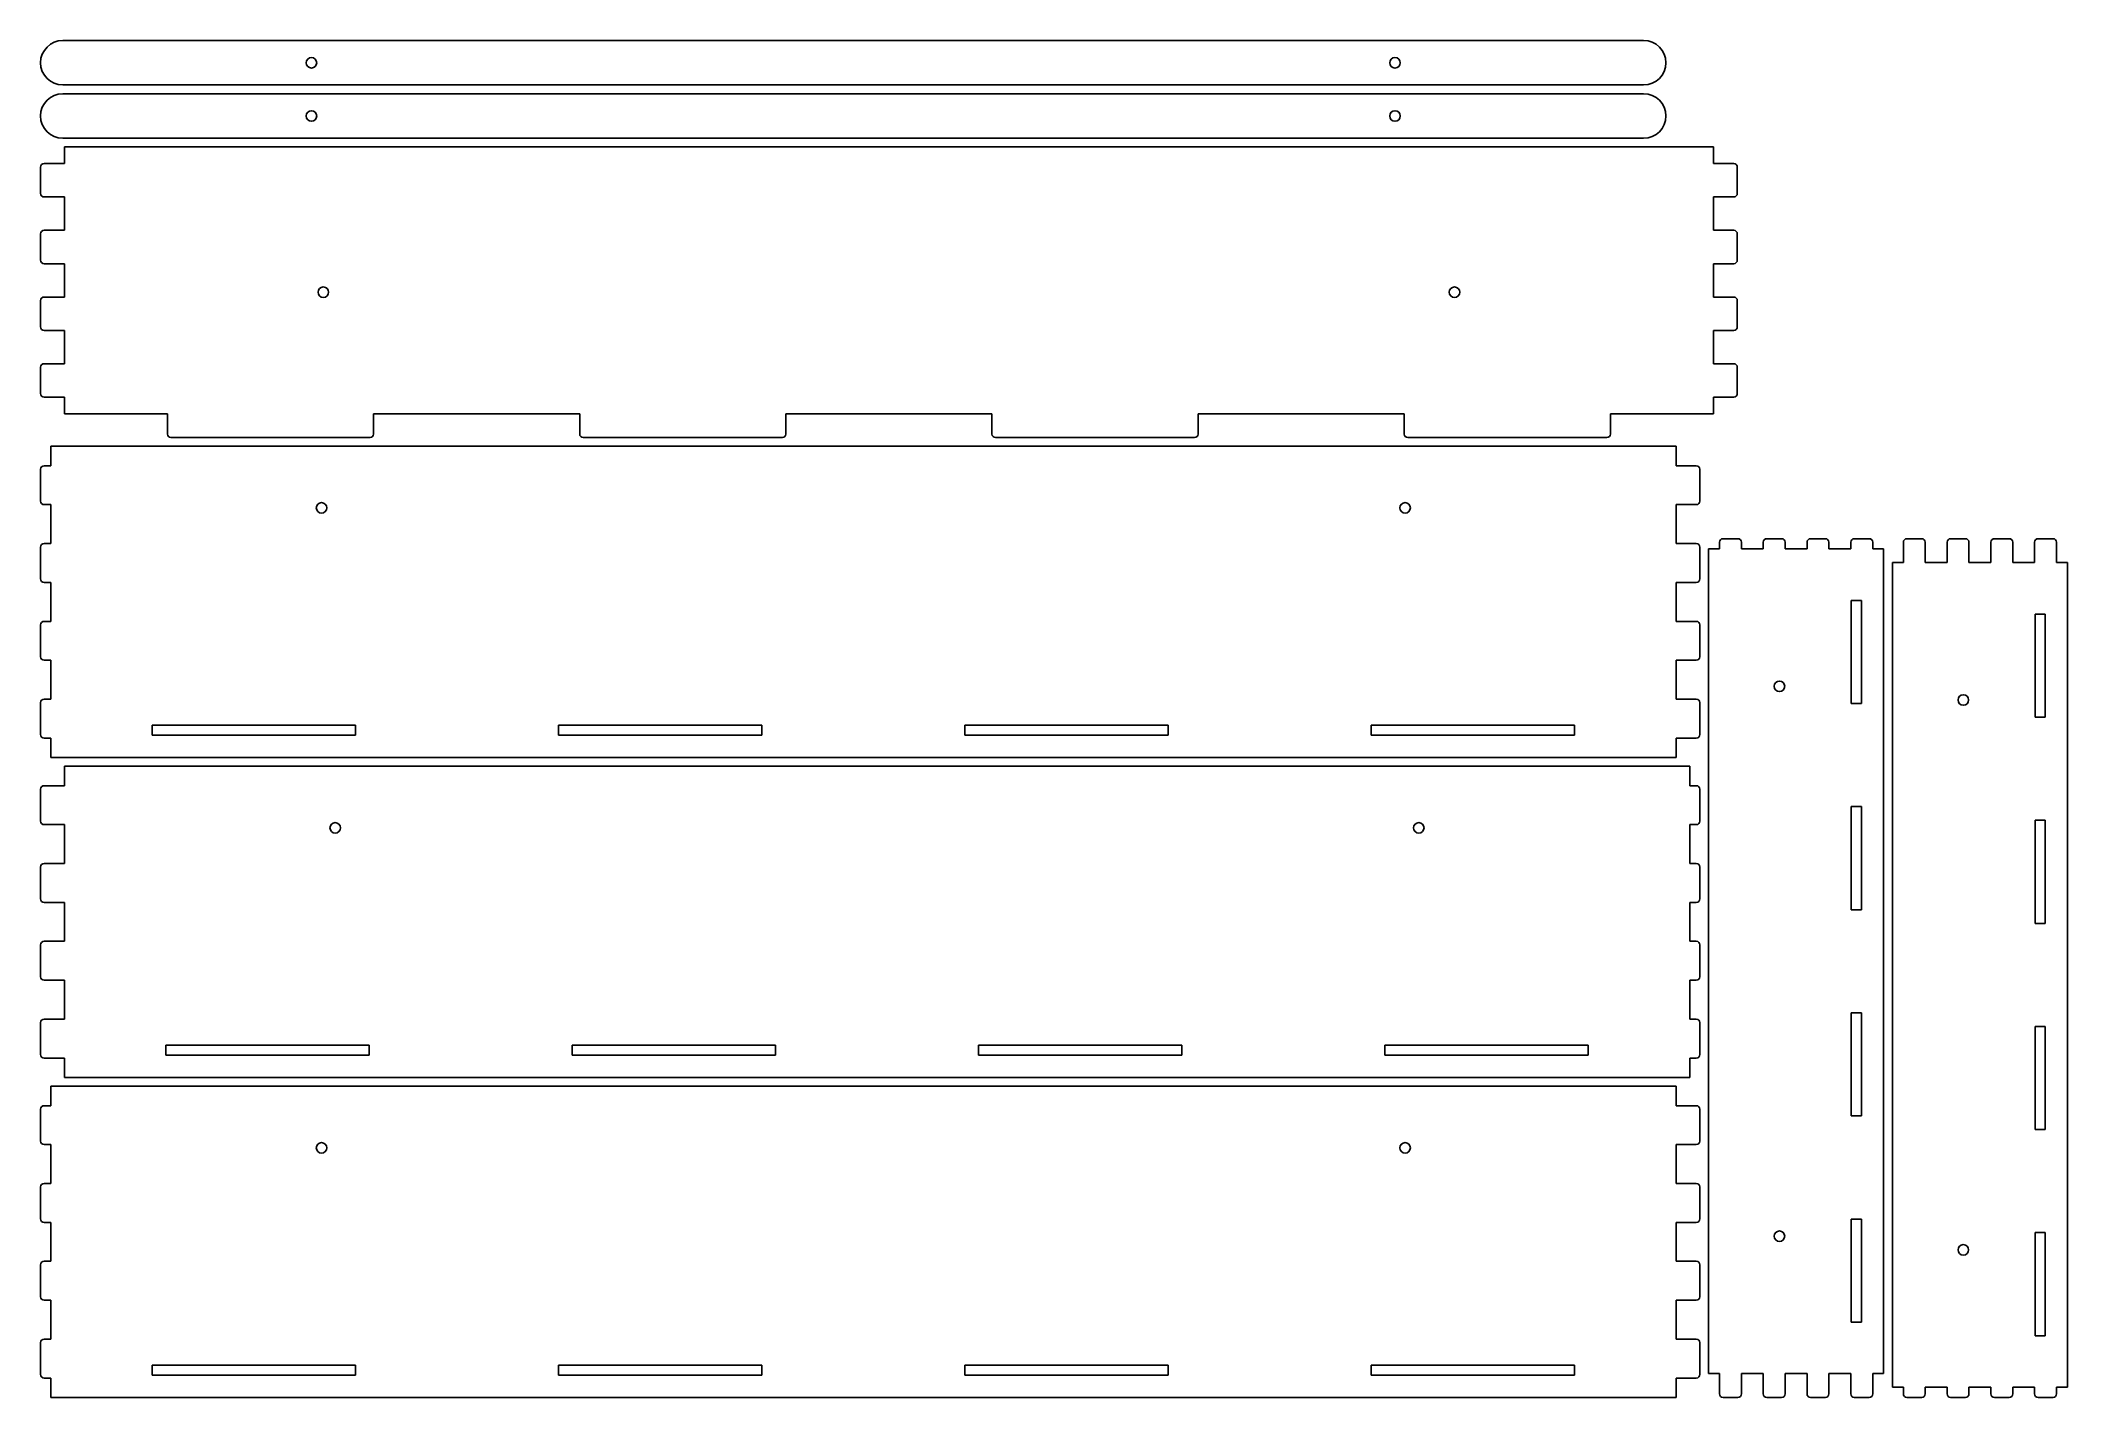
# Model space of a CAD drawing. Header units: millimetres. Extents: x 0 to 1158, y 0 to 775.
import ezdxf

# ---------------------------------------------------------------- set-up
doc = ezdxf.new("R2010")
doc.units = ezdxf.units.MM
doc.layers.add('SheetCutProfiles', color=7, linetype='CONTINUOUS')

msp = doc.modelspace()

# ---------------------------------------------------------------- linework, layer by layer
at = {"layer": 'SheetCutProfiles'}
for p, q in [((12.7, 775.2), (915.7, 775.2)), ((12.7, 749.8), (915.7, 749.8)), ((915.7, 744.8), (12.7, 744.8)), ((915.7, 719.4), (12.7, 719.4)), ((13.6, 714.4), (13.6, 704.875)), ((955.6, 714.4), (13.6, 714.4)), ((955.6, 714.4), (955.6, 704.875)), ((0, 702.875), (0, 687.825)), ((2, 704.875), (13.6, 704.875)), ((967.2, 704.875), (955.6, 704.875)), ((969.2, 702.875), (969.2, 687.825)), ((13.6, 685.825), (2, 685.825)), ((13.6, 685.825), (13.6, 666.775)), ((955.6, 685.825), (967.2, 685.825)), ((955.6, 685.825), (955.6, 666.775)), ((0, 664.775), (0, 649.725)), ((2, 666.775), (13.6, 666.775)), ((967.2, 666.775), (955.6, 666.775)), ((969.2, 664.775), (969.2, 649.725)), ((13.6, 647.725), (2, 647.725)), ((13.6, 647.725), (13.6, 628.675)), ((955.6, 647.725), (967.2, 647.725)), ((955.6, 647.725), (955.6, 628.675)), ((0, 626.675), (0, 611.625)), ((2, 628.675), (13.6, 628.675)), ((967.2, 628.675), (955.6, 628.675)), ((969.2, 626.675), (969.2, 611.625)), ((13.6, 609.625), (2, 609.625)), ((13.6, 609.625), (13.6, 590.575)), ((955.6, 609.625), (967.2, 609.625)), ((955.6, 609.625), (955.6, 590.575)), ((2, 590.575), (13.6, 590.575)), ((967.2, 590.575), (955.6, 590.575)), ((0, 588.575), (0, 573.525)), ((969.2, 588.575), (969.2, 573.525)), ((13.6, 571.525), (2, 571.525)), ((13.6, 571.525), (13.6, 562)), ((955.6, 571.525), (967.2, 571.525)), ((955.6, 571.525), (955.6, 562)), ((72.475, 562), (13.6, 562)), ((72.475, 562), (72.475, 550.4)), ((307.975, 562), (190.225, 562)), ((190.225, 550.4), (190.225, 562)), ((307.975, 562), (307.975, 550.4)), ((543.475, 562), (425.725, 562)), ((425.725, 550.4), (425.725, 562)), ((543.475, 562), (543.475, 550.4)), ((778.975, 562), (661.225, 562)), ((661.225, 550.4), (661.225, 562)), ((778.975, 562), (778.975, 550.4)), ((955.6, 562), (896.725, 562)), ((896.725, 550.4), (896.725, 562)), ((188.225, 548.4), (74.475, 548.4)), ((423.725, 548.4), (309.975, 548.4)), ((659.225, 548.4), (545.475, 548.4)), ((894.725, 548.4), (780.975, 548.4)), ((5.8, 543.4), (934.2, 543.4)), ((5.8, 532.2875), (5.8, 543.4)), ((934.2, 532.2875), (934.2, 543.4)), ((0, 512.0625), (0, 530.2875)), ((5.8, 532.2875), (2, 532.2875)), ((934.2, 532.2875), (945.8, 532.2875)), ((947.8, 512.0625), (947.8, 530.2875)), ((2, 510.0625), (5.8, 510.0625)), ((5.8, 487.8375), (5.8, 510.0625)), ((934.2, 487.8375), (934.2, 510.0625)), ((945.8, 510.0625), (934.2, 510.0625)), ((5.8, 487.8375), (2, 487.8375)), ((934.2, 487.8375), (945.8, 487.8375)), ((959.05, 488.6), (959.05, 484.8)), ((961.05, 490.6), (969.55, 490.6)), ((971.55, 484.8), (971.55, 488.6)), ((984.05, 488.6), (984.05, 484.8)), ((986.05, 490.6), (994.55, 490.6)), ((996.55, 484.8), (996.55, 488.6)), ((1009.05, 488.6), (1009.05, 484.8)), ((1011.05, 490.6), (1019.55, 490.6)), ((1021.55, 484.8), (1021.55, 488.6)), ((1034.05, 488.6), (1034.05, 484.8)), ((1036.05, 490.6), (1044.55, 490.6)), ((1046.55, 484.8), (1046.55, 488.6)), ((1064.05, 488.6), (1064.05, 477)), ((1066.05, 490.6), (1074.55, 490.6)), ((1076.55, 477), (1076.55, 488.6)), ((1089.05, 488.6), (1089.05, 477)), ((1091.05, 490.6), (1099.55, 490.6)), ((1101.55, 477), (1101.55, 488.6)), ((1114.05, 488.6), (1114.05, 477)), ((1116.05, 490.6), (1124.55, 490.6)), ((1126.55, 477), (1126.55, 488.6)), ((1139.05, 488.6), (1139.05, 477)), ((1141.05, 490.6), (1149.55, 490.6)), ((1151.55, 477), (1151.55, 488.6)), ((0, 467.6125), (0, 485.8375)), ((947.8, 467.6125), (947.8, 485.8375)), ((952.8, 484.8), (952.8, 13.6)), ((952.8, 484.8), (959.05, 484.8)), ((971.55, 484.8), (984.05, 484.8)), ((996.55, 484.8), (1009.05, 484.8)), ((1021.55, 484.8), (1034.05, 484.8)), ((1046.55, 484.8), (1052.8, 484.8)), ((1052.8, 484.8), (1052.8, 13.6)), ((1057.8, 477), (1064.05, 477)), ((1057.8, 5.8), (1057.8, 477)), ((1076.55, 477), (1089.05, 477)), ((1101.55, 477), (1114.05, 477)), ((1126.55, 477), (1139.05, 477)), ((1151.55, 477), (1157.8, 477)), ((1157.8, 5.8), (1157.8, 477)), ((2, 465.6125), (5.8, 465.6125)), ((5.8, 443.3875), (5.8, 465.6125)), ((934.2, 443.3875), (934.2, 465.6125)), ((945.8, 465.6125), (934.2, 465.6125)), ((1034.3, 455.35), (1040.1, 455.35)), ((1034.3, 396.45), (1034.3, 455.35)), ((1040.1, 455.35), (1040.1, 396.45)), ((0, 423.1625), (0, 441.3875)), ((5.8, 443.3875), (2, 443.3875)), ((934.2, 443.3875), (945.8, 443.3875)), ((947.8, 423.1625), (947.8, 441.3875)), ((1139.3, 447.55), (1139.3, 388.65)), ((1145.1, 447.55), (1139.3, 447.55)), ((1145.1, 388.65), (1145.1, 447.55)), ((2, 421.1625), (5.8, 421.1625)), ((5.8, 398.9375), (5.8, 421.1625)), ((934.2, 398.9375), (934.2, 421.1625)), ((945.8, 421.1625), (934.2, 421.1625)), ((0, 378.7125), (0, 396.9375)), ((5.8, 398.9375), (2, 398.9375)), ((934.2, 398.9375), (945.8, 398.9375)), ((947.8, 378.7125), (947.8, 396.9375)), ((1040.1, 396.45), (1034.3, 396.45)), ((179.875, 384.1), (63.825, 384.1)), ((63.825, 384.1), (63.825, 378.3)), ((179.875, 378.3), (179.875, 384.1)), ((411.975, 384.1), (295.925, 384.1)), ((295.925, 384.1), (295.925, 378.3)), ((411.975, 378.3), (411.975, 384.1)), ((644.075, 384.1), (528.025, 384.1)), ((528.025, 384.1), (528.025, 378.3)), ((644.075, 378.3), (644.075, 384.1)), ((876.175, 384.1), (760.125, 384.1)), ((760.125, 384.1), (760.125, 378.3)), ((876.175, 378.3), (876.175, 384.1)), ((1139.3, 388.65), (1145.1, 388.65)), ((2, 376.7125), (5.8, 376.7125)), ((5.8, 365.6), (5.8, 376.7125)), ((63.825, 378.3), (179.875, 378.3)), ((295.925, 378.3), (411.975, 378.3)), ((528.025, 378.3), (644.075, 378.3)), ((760.125, 378.3), (876.175, 378.3)), ((934.2, 365.6), (934.2, 376.7125)), ((945.8, 376.7125), (934.2, 376.7125)), ((5.8, 365.6), (934.2, 365.6)), ((13.6, 349.4875), (13.6, 360.6)), ((942, 360.6), (13.6, 360.6)), ((942, 349.4875), (942, 360.6)), ((0, 329.2625), (0, 347.4875)), ((13.6, 349.4875), (2, 349.4875)), ((942, 349.4875), (945.8, 349.4875)), ((947.8, 329.2625), (947.8, 347.4875)), ((1034.3, 337.55), (1040.1, 337.55)), ((1034.3, 278.65), (1034.3, 337.55)), ((1040.1, 337.55), (1040.1, 278.65)), ((2, 327.2625), (13.6, 327.2625)), ((13.6, 305.0375), (13.6, 327.2625)), ((945.8, 327.2625), (942, 327.2625)), ((942, 305.0375), (942, 327.2625)), ((1139.3, 329.75), (1139.3, 270.85)), ((1145.1, 329.75), (1139.3, 329.75)), ((1145.1, 270.85), (1145.1, 329.75)), ((0, 284.8125), (0, 303.0375)), ((13.6, 305.0375), (2, 305.0375)), ((942, 305.0375), (945.8, 305.0375)), ((947.8, 284.8125), (947.8, 303.0375)), ((2, 282.8125), (13.6, 282.8125)), ((13.6, 260.5875), (13.6, 282.8125)), ((945.8, 282.8125), (942, 282.8125)), ((942, 260.5875), (942, 282.8125)), ((1040.1, 278.65), (1034.3, 278.65)), ((1139.3, 270.85), (1145.1, 270.85)), ((0, 240.3625), (0, 258.5875)), ((13.6, 260.5875), (2, 260.5875)), ((942, 260.5875), (945.8, 260.5875)), ((947.8, 240.3625), (947.8, 258.5875)), ((2, 238.3625), (13.6, 238.3625)), ((13.6, 216.1375), (13.6, 238.3625)), ((945.8, 238.3625), (942, 238.3625)), ((942, 216.1375), (942, 238.3625)), ((0, 195.9125), (0, 214.1375)), ((13.6, 216.1375), (2, 216.1375)), ((942, 216.1375), (945.8, 216.1375)), ((947.8, 195.9125), (947.8, 214.1375)), ((1034.3, 219.75), (1040.1, 219.75)), ((1034.3, 160.85), (1034.3, 219.75)), ((1040.1, 219.75), (1040.1, 160.85)), ((1139.3, 211.95), (1139.3, 153.05)), ((1145.1, 211.95), (1139.3, 211.95)), ((1145.1, 153.05), (1145.1, 211.95)), ((71.625, 201.3), (187.675, 201.3)), ((71.625, 195.5), (71.625, 201.3)), ((187.675, 201.3), (187.675, 195.5)), ((303.725, 201.3), (419.775, 201.3)), ((303.725, 195.5), (303.725, 201.3)), ((419.775, 201.3), (419.775, 195.5)), ((535.825, 201.3), (651.875, 201.3)), ((535.825, 195.5), (535.825, 201.3)), ((651.875, 201.3), (651.875, 195.5)), ((767.925, 201.3), (883.975, 201.3)), ((767.925, 195.5), (767.925, 201.3)), ((883.975, 201.3), (883.975, 195.5)), ((2, 193.9125), (13.6, 193.9125)), ((13.6, 182.8), (13.6, 193.9125)), ((187.675, 195.5), (71.625, 195.5)), ((419.775, 195.5), (303.725, 195.5)), ((651.875, 195.5), (535.825, 195.5)), ((883.975, 195.5), (767.925, 195.5)), ((945.8, 193.9125), (942, 193.9125)), ((942, 182.8), (942, 193.9125)), ((5.8, 177.8), (934.2, 177.8)), ((5.8, 166.6875), (5.8, 177.8)), ((942, 182.8), (13.6, 182.8)), ((934.2, 166.6875), (934.2, 177.8)), ((0, 146.4625), (0, 164.6875)), ((5.8, 166.6875), (2, 166.6875)), ((934.2, 166.6875), (945.8, 166.6875)), ((947.8, 146.4625), (947.8, 164.6875)), ((1040.1, 160.85), (1034.3, 160.85)), ((1139.3, 153.05), (1145.1, 153.05)), ((2, 144.4625), (5.8, 144.4625)), ((5.8, 122.2375), (5.8, 144.4625)), ((934.2, 122.2375), (934.2, 144.4625)), ((945.8, 144.4625), (934.2, 144.4625)), ((0, 102.0125), (0, 120.2375)), ((5.8, 122.2375), (2, 122.2375)), ((934.2, 122.2375), (945.8, 122.2375)), ((947.8, 102.0125), (947.8, 120.2375)), ((2, 100.0125), (5.8, 100.0125)), ((5.8, 77.7875), (5.8, 100.0125)), ((934.2, 77.7875), (934.2, 100.0125)), ((945.8, 100.0125), (934.2, 100.0125)), ((1034.3, 101.95), (1040.1, 101.95)), ((1034.3, 43.05), (1034.3, 101.95)), ((1040.1, 101.95), (1040.1, 43.05)), ((1139.3, 94.15), (1139.3, 35.25)), ((1145.1, 94.15), (1139.3, 94.15)), ((1145.1, 35.25), (1145.1, 94.15)), ((0, 57.5625), (0, 75.7875)), ((5.8, 77.7875), (2, 77.7875)), ((934.2, 77.7875), (945.8, 77.7875)), ((947.8, 57.5625), (947.8, 75.7875)), ((2, 55.5625), (5.8, 55.5625)), ((5.8, 33.3375), (5.8, 55.5625)), ((934.2, 33.3375), (934.2, 55.5625)), ((945.8, 55.5625), (934.2, 55.5625)), ((1040.1, 43.05), (1034.3, 43.05)), ((1139.3, 35.25), (1145.1, 35.25)), ((0, 13.1125), (0, 31.3375)), ((5.8, 33.3375), (2, 33.3375)), ((934.2, 33.3375), (945.8, 33.3375)), ((947.8, 13.1125), (947.8, 31.3375)), ((63.825, 12.7), (63.825, 18.5)), ((63.825, 18.5), (179.875, 18.5)), ((179.875, 12.7), (63.825, 12.7)), ((179.875, 18.5), (179.875, 12.7)), ((295.925, 12.7), (295.925, 18.5)), ((295.925, 18.5), (411.975, 18.5)), ((411.975, 12.7), (295.925, 12.7)), ((411.975, 18.5), (411.975, 12.7)), ((528.025, 12.7), (528.025, 18.5)), ((528.025, 18.5), (644.075, 18.5)), ((644.075, 12.7), (528.025, 12.7)), ((644.075, 18.5), (644.075, 12.7)), ((760.125, 12.7), (760.125, 18.5)), ((760.125, 18.5), (876.175, 18.5)), ((876.175, 12.7), (760.125, 12.7)), ((876.175, 18.5), (876.175, 12.7)), ((952.8, 13.6), (959.05, 13.6)), ((959.05, 2), (959.05, 13.6)), ((971.55, 13.6), (984.05, 13.6)), ((971.55, 13.6), (971.55, 2)), ((984.05, 2), (984.05, 13.6)), ((996.55, 13.6), (1009.05, 13.6)), ((996.55, 13.6), (996.55, 2)), ((1009.05, 2), (1009.05, 13.6)), ((1021.55, 13.6), (1034.05, 13.6)), ((1021.55, 13.6), (1021.55, 2)), ((1034.05, 2), (1034.05, 13.6)), ((1046.55, 13.6), (1052.8, 13.6)), ((1046.55, 13.6), (1046.55, 2)), ((2, 11.1125), (5.8, 11.1125)), ((5.8, 0), (5.8, 11.1125)), ((5.8, 0), (934.2, 0)), ((934.2, 0), (934.2, 11.1125)), ((945.8, 11.1125), (934.2, 11.1125)), ((961.05, 0), (969.55, 0)), ((986.05, 0), (994.55, 0)), ((1011.05, 0), (1019.55, 0)), ((1036.05, 0), (1044.55, 0)), ((1057.8, 5.8), (1064.05, 5.8)), ((1064.05, 2), (1064.05, 5.8)), ((1066.05, 0), (1074.55, 0)), ((1076.55, 5.8), (1076.55, 2)), ((1076.55, 5.8), (1089.05, 5.8)), ((1089.05, 2), (1089.05, 5.8)), ((1091.05, 0), (1099.55, 0)), ((1101.55, 5.8), (1101.55, 2)), ((1101.55, 5.8), (1114.05, 5.8)), ((1114.05, 2), (1114.05, 5.8)), ((1116.05, 0), (1124.55, 0)), ((1126.55, 5.8), (1126.55, 2)), ((1126.55, 5.8), (1139.05, 5.8)), ((1139.05, 2), (1139.05, 5.8)), ((1141.05, 0), (1149.55, 0)), ((1151.55, 5.8), (1151.55, 2)), ((1151.55, 5.8), (1157.8, 5.8))]:
    msp.add_line(p, q, dxfattribs=at)
for centre in [(154.7333, 762.5), (773.6667, 762.5), (154.7333, 732.1), (773.6667, 732.1), (161.5333, 631.4), (807.6667, 631.4), (160.5333, 508.2), (779.4667, 508.2), (993.3, 406.2667), (1098.3, 398.4667), (168.3333, 325.4), (787.2667, 325.4), (160.5333, 142.6), (779.4667, 142.6), (993.3, 92.1333), (1098.3, 84.3333)]:
    msp.add_circle(centre, 3, dxfattribs=at)
for centre, radius, start, end in [((12.7, 762.5), 12.7, 90, -90), ((915.7, 762.5), 12.7, -90, 90), ((12.7, 732.1), 12.7, 90, -90), ((915.7, 732.1), 12.7, -90, 90), ((2, 702.875), 2, 90, 180), ((967.2, 702.875), 2, 0, 90), ((2, 687.825), 2, 180, -90), ((967.2, 687.825), 2, -90, 0), ((2, 664.775), 2, 90, 180), ((967.2, 664.775), 2, 0, 90), ((2, 649.725), 2, 180, -90), ((967.2, 649.725), 2, -90, 0), ((2, 626.675), 2, 90, 180), ((967.2, 626.675), 2, 0, 90), ((2, 611.625), 2, 180, -90), ((967.2, 611.625), 2, -90, 0), ((2, 588.575), 2, 90, 180), ((967.2, 588.575), 2, 0, 90), ((2, 573.525), 2, 180, -90), ((967.2, 573.525), 2, -90, 0), ((74.475, 550.4), 2, 180, -90), ((188.225, 550.4), 2, -90, 0), ((309.975, 550.4), 2, 180, -90), ((423.725, 550.4), 2, -90, 0), ((545.475, 550.4), 2, 180, -90), ((659.225, 550.4), 2, -90, 0), ((780.975, 550.4), 2, 180, -90), ((894.725, 550.4), 2, -90, 0), ((2, 530.2875), 2, 90, 180), ((945.8, 530.2875), 2, 0, 90), ((2, 512.0625), 2, 180, -90), ((945.8, 512.0625), 2, -90, 0), ((2, 485.8375), 2, 90, 180), ((945.8, 485.8375), 2, 0, 90), ((961.05, 488.6), 2, 90, 180), ((969.55, 488.6), 2, 0, 90), ((986.05, 488.6), 2, 90, 180), ((994.55, 488.6), 2, 0, 90), ((1011.05, 488.6), 2, 90, 180), ((1019.55, 488.6), 2, 0, 90), ((1036.05, 488.6), 2, 90, 180), ((1044.55, 488.6), 2, 0, 90), ((1066.05, 488.6), 2, 90, 180), ((1074.55, 488.6), 2, 0, 90), ((1091.05, 488.6), 2, 90, 180), ((1099.55, 488.6), 2, 0, 90), ((1116.05, 488.6), 2, 90, 180), ((1124.55, 488.6), 2, 0, 90), ((1141.05, 488.6), 2, 90, 180), ((1149.55, 488.6), 2, 0, 90), ((2, 467.6125), 2, 180, -90), ((945.8, 467.6125), 2, -90, 0), ((2, 441.3875), 2, 90, 180), ((945.8, 441.3875), 2, 0, 90), ((2, 423.1625), 2, 180, -90), ((945.8, 423.1625), 2, -90, 0), ((2, 396.9375), 2, 90, 180), ((945.8, 396.9375), 2, 0, 90), ((2, 378.7125), 2, 180, -90), ((945.8, 378.7125), 2, -90, 0), ((2, 347.4875), 2, 90, 180), ((945.8, 347.4875), 2, 0, 90), ((2, 329.2625), 2, 180, -90), ((945.8, 329.2625), 2, -90, 0), ((2, 303.0375), 2, 90, 180), ((945.8, 303.0375), 2, 0, 90), ((2, 284.8125), 2, 180, -90), ((945.8, 284.8125), 2, -90, 0), ((2, 258.5875), 2, 90, 180), ((945.8, 258.5875), 2, 0, 90), ((2, 240.3625), 2, 180, -90), ((945.8, 240.3625), 2, -90, 0), ((2, 214.1375), 2, 90, 180), ((945.8, 214.1375), 2, 0, 90), ((2, 195.9125), 2, 180, -90), ((945.8, 195.9125), 2, -90, 0), ((2, 164.6875), 2, 90, 180), ((945.8, 164.6875), 2, 0, 90), ((2, 146.4625), 2, 180, -90), ((945.8, 146.4625), 2, -90, 0), ((2, 120.2375), 2, 90, 180), ((945.8, 120.2375), 2, 0, 90), ((2, 102.0125), 2, 180, -90), ((945.8, 102.0125), 2, -90, 0), ((2, 75.7875), 2, 90, 180), ((945.8, 75.7875), 2, 0, 90), ((2, 57.5625), 2, 180, -90), ((945.8, 57.5625), 2, -90, 0), ((2, 31.3375), 2, 90, 180), ((945.8, 31.3375), 2, 0, 90), ((2, 13.1125), 2, 180, -90), ((945.8, 13.1125), 2, -90, 0), ((961.05, 2), 2, 180, -90), ((969.55, 2), 2, -90, 0), ((986.05, 2), 2, 180, -90), ((994.55, 2), 2, -90, 0), ((1011.05, 2), 2, 180, -90), ((1019.55, 2), 2, -90, 0), ((1036.05, 2), 2, 180, -90), ((1044.55, 2), 2, -90, 0), ((1066.05, 2), 2, 180, -90), ((1074.55, 2), 2, -90, 0), ((1091.05, 2), 2, 180, -90), ((1099.55, 2), 2, -90, 0), ((1116.05, 2), 2, 180, -90), ((1124.55, 2), 2, -90, 0), ((1141.05, 2), 2, 180, -90), ((1149.55, 2), 2, -90, 0)]:
    msp.add_arc(centre, radius, start, end, dxfattribs=at)

doc.saveas('drawing.dxf')
